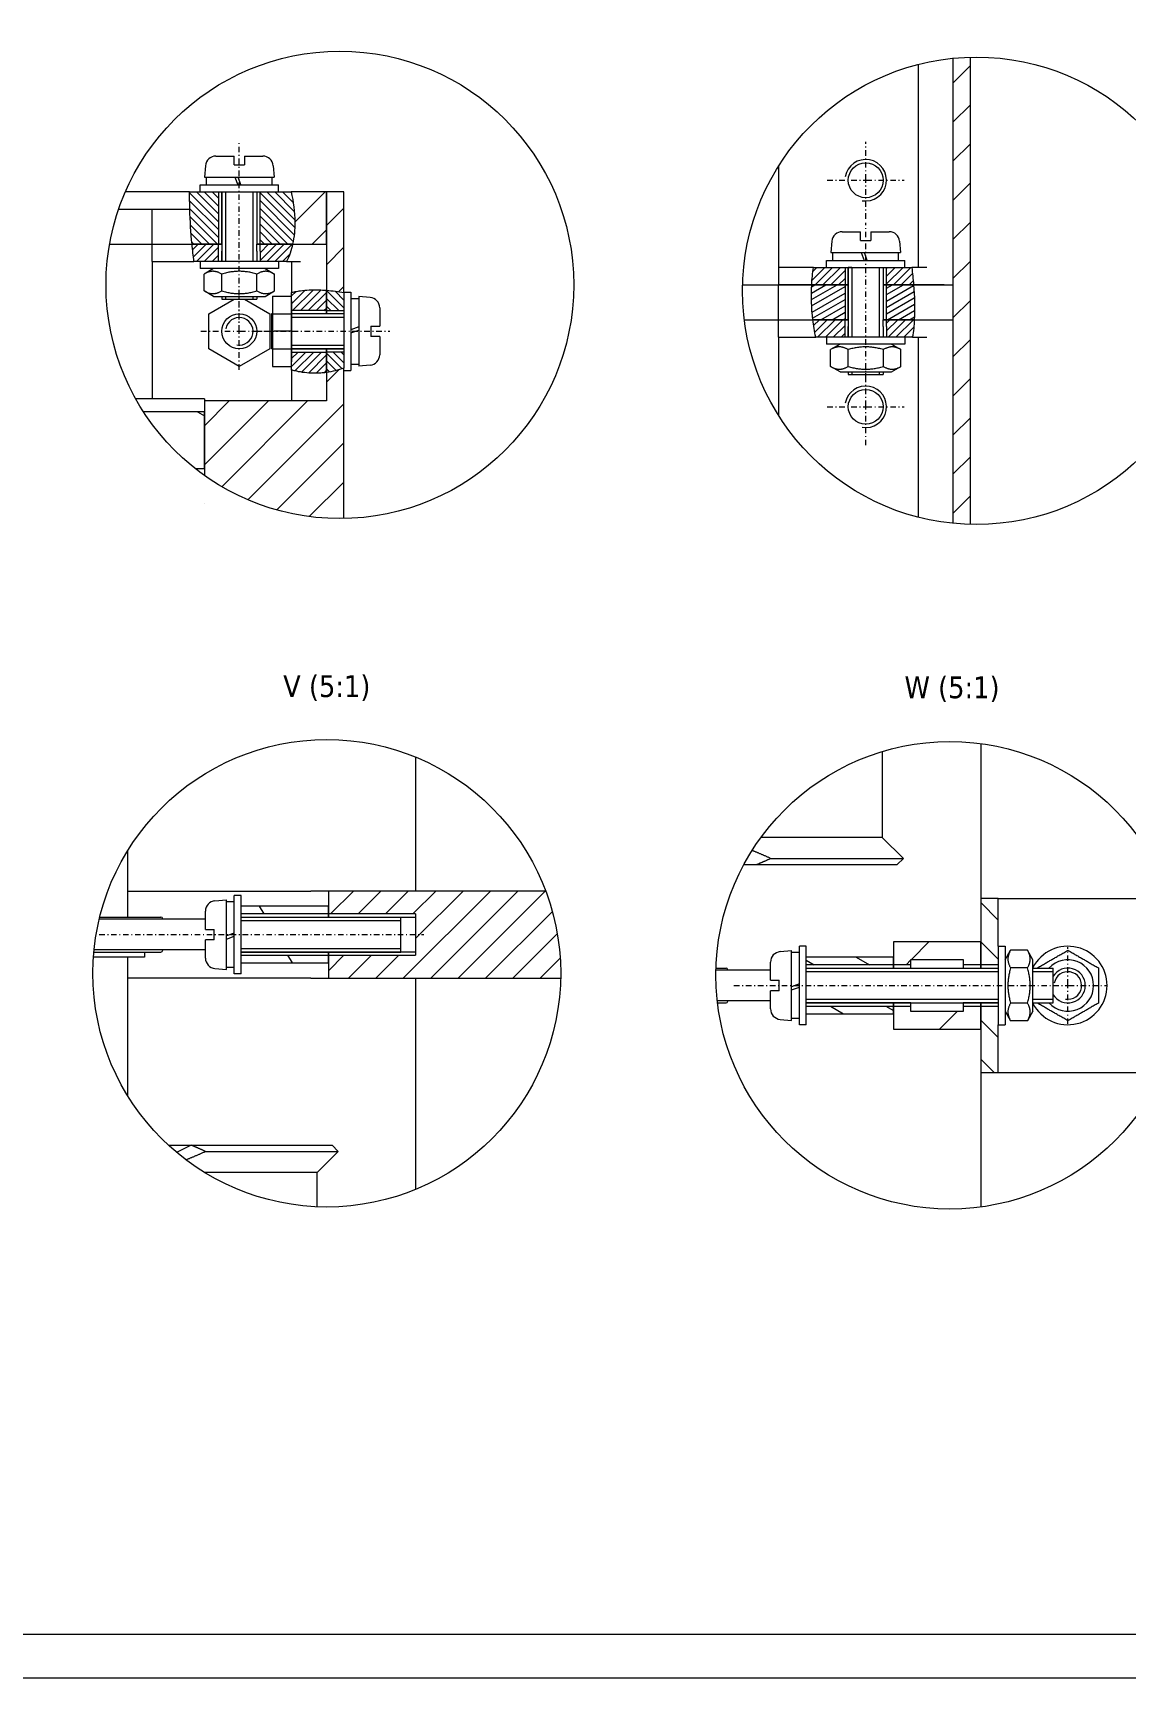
# Model space of a CAD drawing. Header units: millimetres. Extents: x 651 to 8859, y -354 to 894.
# Drawn here: x 2010.9 to 2136.3, y -340.3 to -151.5 of the extents above; entities that cross this region are included whole.
import ezdxf

# ---------------------------------------------------------------- set-up
doc = ezdxf.new("R2010")
doc.units = ezdxf.units.MM
doc.linetypes.add('DASHDOT2', pattern=[12.7, 6.35, -3.175, 0, -3.175])
for name, color, linetype, lineweight in [('cienka', 7, 'Continuous', 9), ('Kreskowanie (ISO)', 7, 'Continuous', 9), ('Linia przerwania (ISO)', 7, 'Continuous', 9), ('Widoczne (ISO)', 7, 'Continuous', 18), ('Widoczne wąskie (ISO)', 7, 'Continuous', 9)]:
    doc.layers.add(name, color=color, linetype=linetype, lineweight=lineweight)
doc.styles.get("Standard").update_dxf_attribs({"font": 'tahoma.ttf'})
pattern_1 = [(120.00018, (-2703.689, -3312.044), (-13.74813, -7.93754), [])]
pattern_2 = [(135.00021, (-11446.9457, -649.0903), (-2.2450558, -2.2450723), [])]

# ---------------------------------------------------------------- blocks, each defined once
blk = doc.blocks.new('*U358')
at = {"layer": 'Widoczne wąskie (ISO)', "color": 0, "linetype": 'DASHDOT2', "ltscale": 0.1, "transparency": 16777216}
blk.add_line((0, -15.34), (0, 6.39), dxfattribs=at)
blk = doc.blocks.new('*U359')
at = {"layer": 'Widoczne wąskie (ISO)', "color": 0, "linetype": 'DASHDOT2', "ltscale": 0.1, "transparency": 16777216}
blk.add_line((-9.34, 0), (5.93, 0), dxfattribs=at)
blk = doc.blocks.new('*U363')
at = {"layer": 'Widoczne wąskie (ISO)', "color": 0, "linetype": 'DASHDOT2', "ltscale": 0.1, "transparency": 16777216}
blk.add_line((0, -12.32), (0, 5.76), dxfattribs=at)
blk = doc.blocks.new('*U371')
at = {"layer": 'Widoczne wąskie (ISO)', "color": 0, "linetype": 'DASHDOT2', "ltscale": 0.1, "transparency": 16777216}
blk.add_line((-29.24, 0), (7.98, 0), dxfattribs=at)
blk = doc.blocks.new('*U377')
at = {"layer": 'Widoczne wąskie (ISO)', "color": 0, "linetype": 'DASHDOT2', "ltscale": 0.1, "transparency": 16777216}
blk.add_line((-21.25, 0), (12.64, 0), dxfattribs=at)
blk = doc.blocks.new('*U792')
at = {"layer": 'Widoczne wąskie (ISO)', "color": 0, "linetype": 'DASHDOT2', "ltscale": 0.1, "transparency": 16777216}
for p, q in [((0, 0.08164), (0, 4.4082)), ((-4.4082, 0), (-0.08164, 0)), ((0.08164, 0), (4.4082, 0)), ((0, -4.4082), (0, -0.08164))]:
    blk.add_line(p, q, dxfattribs=at)
at = {"layer": 'Widoczne wąskie (ISO)', "color": 0, "linetype": 'Continuous', "ltscale": 0.1, "transparency": 16777216}
for p, q in [((-0.04082, 0), (0.04082, 0)), ((0, -0.04082), (0, 0.04082))]:
    blk.add_line(p, q, dxfattribs=at)
blk = doc.blocks.new('*U794')
at = {"layer": 'Widoczne wąskie (ISO)', "color": 0, "linetype": 'DASHDOT2', "ltscale": 0.1, "transparency": 16777216}
for p, q in [((0, 0.08164), (0, 4.4082)), ((-4.4082, 0), (-0.08164, 0)), ((0.08164, 0), (4.4082, 0)), ((0, -4.4082), (0, -0.08164))]:
    blk.add_line(p, q, dxfattribs=at)
at = {"layer": 'Widoczne wąskie (ISO)', "color": 0, "linetype": 'Continuous', "ltscale": 0.1, "transparency": 16777216}
for p, q in [((-0.04082, 0), (0.04082, 0)), ((0, -0.04082), (0, 0.04082))]:
    blk.add_line(p, q, dxfattribs=at)
blk = doc.blocks.new('*U796')
at = {"layer": 'Widoczne wąskie (ISO)', "color": 0, "linetype": 'DASHDOT2', "ltscale": 0.1, "transparency": 16777216}
for p, q in [((0, 0.08164), (0, 4.4082)), ((-4.4082, 0), (-0.08164, 0)), ((0.08164, 0), (4.4082, 0)), ((0, -4.4082), (0, -0.08164))]:
    blk.add_line(p, q, dxfattribs=at)
at = {"layer": 'Widoczne wąskie (ISO)', "color": 0, "linetype": 'Continuous', "ltscale": 0.1, "transparency": 16777216}
for p, q in [((-0.04082, 0), (0.04082, 0)), ((0, -0.04082), (0, 0.04082))]:
    blk.add_line(p, q, dxfattribs=at)
blk = doc.blocks.new('*U800')
at = {"layer": 'Widoczne wąskie (ISO)', "color": 0, "linetype": 'DASHDOT2', "ltscale": 0.1, "transparency": 16777216}
for p, q in [((0, 0.08164), (0, 4.4082)), ((-4.4082, 0), (-0.08164, 0)), ((0.08164, 0), (4.4082, 0)), ((0, -4.4082), (0, -0.08164))]:
    blk.add_line(p, q, dxfattribs=at)
at = {"layer": 'Widoczne wąskie (ISO)', "color": 0, "linetype": 'Continuous', "ltscale": 0.1, "transparency": 16777216}
for p, q in [((-0.04082, 0), (0.04082, 0)), ((0, -0.04082), (0, 0.04082))]:
    blk.add_line(p, q, dxfattribs=at)

msp = doc.modelspace()

# ---------------------------------------------------------------- hatches: boundary and pattern name
at = {"layer": 'cienka'}
h = msp.add_hatch(dxfattribs=at)
h.set_pattern_fill('ANSI31', color=256)
h.set_pattern_definition([(45, (-7335.141, -1975.548), (-2.245064, 2.245064), [])])
h.paths.add_polyline_path([(2118.411, -154.244, 0.0186836), (2116.411, -154.37), (2116.411, -207.748, 0.0186836), (2118.411, -207.874)])
h = msp.add_hatch(dxfattribs=at)
h.set_pattern_fill('ANSI31', color=256, scale=0.7)
h.paths.add_polyline_path([(2069.705, -249.943), (2044.773, -249.943), (2044.773, -252.564), (2054.773, -252.564), (2054.773, -257.322), (2044.773, -257.322), (2044.773, -258.193), (2044.773, -259.943), (2071.416, -259.943, 0.0051949), (2071.422, -259.386, 0.0901755)])
h = msp.add_hatch(dxfattribs=at)
h.set_pattern_fill('ANSI31', color=256, angle=90.00021)
h.set_pattern_definition(pattern_2)
h.paths.add_polyline_path([(2119.594, -258.408), (2121.594, -258.408), (2121.594, -256.287), (2121.594, -250.787), (2119.594, -250.787)])
at = {"layer": 'Kreskowanie (ISO)'}
h = msp.add_hatch(dxfattribs=at)
h.set_pattern_fill('ANSI31', color=256, scale=0.2, angle=90.00021)
h.set_pattern_definition([(135.0002105, (-9980.8163, -1203.1092), (-0.449011157, -0.449014455), [])])
edge = h.paths.add_edge_path()
edge.add_spline(control_points=[(2044.561, -190.431), (2045.24, -190.337), (2045.907, -190.173), (2046.561, -189.949)], knot_values=[0, 0, 0, 0, 0.2074158, 0.2074158, 0.2074158, 0.2074158], degree=3, periodic=0)
edge.add_line((2046.561, -189.949), (2046.561, -188.085))
edge.add_line((2046.561, -188.085), (2044.561, -188.085))
edge.add_line((2044.561, -188.085), (2044.561, -190.431))
h.paths.add_polyline_path([(2046.561, -188.085), (2044.561, -188.085)])
edge = h.paths.add_edge_path()
edge.add_spline(control_points=[(2046.561, -181.271), (2045.904, -181.151), (2045.233, -181.057), (2044.561, -181.002)], knot_values=[0.4012756, 0.4012756, 0.4012756, 0.4012756, 0.6018711, 0.6018711, 0.6018711, 0.6018711], degree=3, periodic=0)
edge.add_line((2044.561, -181.002), (2044.561, -183.327))
edge.add_line((2044.561, -183.327), (2046.561, -183.327))
edge.add_line((2046.561, -183.327), (2046.561, -181.271))
h.paths.add_polyline_path([(2046.561, -183.327), (2044.561, -183.327)])
edge = h.paths.add_edge_path()
edge.add_spline(control_points=[(2028.855, -169.706), (2028.855, -170.373), (2028.865, -171.04), (2028.885, -171.706)], knot_values=[0.4510811, 0.4510811, 0.4510811, 0.4510811, 0.6510984, 0.6510984, 0.6510984, 0.6510984], degree=3, periodic=0)
edge.add_spline(control_points=[(2028.885, -171.706), (2028.926, -173.042), (2029.007, -174.376), (2029.135, -175.706)], knot_values=[0.0502516, 0.0502516, 0.0502516, 0.0502516, 0.4511021, 0.4511021, 0.4511021, 0.4511021], degree=3, periodic=0)
edge.add_line((2029.135, -175.706), (2032.182, -175.706))
edge.add_line((2032.182, -175.706), (2032.182, -169.706))
edge.add_line((2032.182, -169.706), (2030.061, -169.706))
edge.add_line((2030.061, -169.706), (2028.855, -169.706))
h.paths.add_polyline_path([(2032.182, -169.706), (2032.182, -175.706)])
edge = h.paths.add_edge_path()
edge.add_spline(control_points=[(2040.511, -169.706), (2040.762, -170.845), (2040.923, -172.022), (2040.935, -174.036), (2040.859, -174.881), (2040.676, -175.706)], knot_values=[0, 0, 0, 0, 0.3499036, 0.3499036, 0.6039651, 0.6039651, 0.6039651, 0.6039651], degree=3, periodic=0)
edge.add_line((2040.676, -175.706), (2036.94, -175.706))
edge.add_line((2036.94, -175.706), (2036.94, -169.706))
edge.add_line((2036.94, -169.706), (2039.061, -169.706))
edge.add_line((2039.061, -169.706), (2040.511, -169.706))
h = msp.add_hatch(dxfattribs=at)
h.set_pattern_fill('ANSI31', color=256)
h.set_pattern_definition([(45, (-6993.9214, -1309.4305), (-2.245064, 2.245064), [])])
edge = h.paths.add_edge_path()
edge.add_spline(control_points=[(2046.561, -189.949), (2045.907, -190.173), (2045.24, -190.337), (2044.561, -190.431)], knot_values=[0, 0, 0, 0, 0.2074158, 0.2074158, 0.2074158, 0.2074158], degree=3, periodic=0)
edge.add_line((2044.561, -190.431), (2044.561, -193.706))
edge.add_line((2044.561, -193.706), (2030.561, -193.706))
edge.add_line((2030.561, -193.706), (2030.561, -194.956))
edge.add_line((2030.561, -194.956), (2030.564, -194.956))
edge.add_line((2030.564, -194.956), (2030.564, -201.456))
edge.add_line((2030.564, -201.456), (2030.561, -202.251))
edge.add_arc((2046.094, -180.382), 26.824, 234.61606, 270.99845)
edge.add_line((2046.561, -207.202), (2046.561, -189.949))
edge = h.paths.add_edge_path()
edge.add_spline(control_points=[(2044.561, -181.002), (2045.233, -181.057), (2045.904, -181.151), (2046.561, -181.271)], knot_values=[0.4012756, 0.4012756, 0.4012756, 0.4012756, 0.6018711, 0.6018711, 0.6018711, 0.6018711], degree=3, periodic=0)
edge.add_line((2046.561, -181.271), (2046.561, -169.706))
edge.add_line((2046.561, -169.706), (2044.561, -169.706))
edge.add_line((2044.561, -169.706), (2044.561, -175.706))
edge.add_line((2044.561, -175.706), (2044.561, -181.002))
h = msp.add_hatch(dxfattribs=at)
h.set_pattern_fill('ANSI31', color=256, style=0)
h.set_pattern_definition([(45, (-9980.8163, -1203.1092), (-2.245064, 2.245064), [])])
edge = h.paths.add_edge_path()
edge.add_spline(control_points=[(2040.511, -169.706), (2040.762, -170.845), (2040.923, -172.022), (2040.935, -174.036), (2040.859, -174.881), (2040.676, -175.706)], knot_values=[0, 0, 0, 0, 0.3499036, 0.3499036, 0.6039651, 0.6039651, 0.6039651, 0.6039651], degree=3, periodic=0)
edge.add_line((2040.676, -175.706), (2044.561, -175.706))
edge.add_line((2044.561, -175.706), (2044.561, -169.706))
edge.add_line((2044.561, -169.706), (2040.511, -169.706))
h = msp.add_hatch(dxfattribs=at)
h.set_pattern_fill('ANSI31', color=256, scale=0.2)
edge = h.paths.add_edge_path()
edge.add_line((2032.182, -176.506), (2032.182, -175.706))
edge.add_line((2032.182, -175.706), (2029.135, -175.706))
edge.add_spline(control_points=[(2029.135, -175.706), (2029.199, -176.374), (2029.275, -177.041), (2029.362, -177.706)], knot_values=[0, 0, 0, 0, 0.201307, 0.201307, 0.201307, 0.201307], degree=3, periodic=0)
edge.add_line((2029.362, -177.706), (2030.061, -177.706))
edge.add_line((2030.061, -177.706), (2032.182, -177.706))
edge.add_line((2032.182, -177.706), (2032.182, -176.506))
edge = h.paths.add_edge_path()
edge.add_spline(control_points=[(2039.982, -177.706), (2040.294, -177.067), (2040.522, -176.398), (2040.676, -175.706)], knot_values=[0.0510856, 0.0510856, 0.0510856, 0.0510856, 0.2645959, 0.2645959, 0.2645959, 0.2645959], degree=3, periodic=0)
edge.add_line((2040.676, -175.706), (2036.94, -175.706))
edge.add_line((2036.94, -175.706), (2036.94, -176.506))
edge.add_line((2036.94, -176.506), (2036.94, -177.706))
edge.add_line((2036.94, -177.706), (2039.061, -177.706))
edge.add_line((2039.061, -177.706), (2039.982, -177.706))
h = msp.add_hatch(dxfattribs=at)
h.set_pattern_fill('ANSI31', color=256, scale=0.2)
edge = h.paths.add_edge_path()
edge.add_spline(control_points=[(2111.896, -180.375), (2111.843, -179.708), (2111.775, -179.038), (2111.696, -178.375)], knot_values=[0, 0, 0, 0, 0.2003304, 0.2003304, 0.2003304, 0.2003304], degree=3, periodic=0)
edge.add_line((2111.696, -178.375), (2110.911, -178.375))
edge.add_line((2110.911, -178.375), (2108.79, -178.375))
edge.add_line((2108.79, -178.375), (2108.79, -180.375))
edge.add_line((2108.79, -180.375), (2111.896, -180.375))
edge = h.paths.add_edge_path()
edge.add_spline(control_points=[(2100.42, -178.375), (2100.318, -179.039), (2100.248, -179.706), (2100.209, -180.375)], knot_values=[0.0500839, 0.0500839, 0.0500839, 0.0500839, 0.2515224, 0.2515224, 0.2515224, 0.2515224], degree=3, periodic=0)
edge.add_line((2100.209, -180.375), (2104.032, -180.375))
edge.add_line((2104.032, -180.375), (2104.032, -178.375))
edge.add_line((2104.032, -178.375), (2101.911, -178.375))
edge.add_line((2101.911, -178.375), (2100.42, -178.375))
h.paths.add_polyline_path([(2104.032, -177.375), (2104.032, -178.375), (2104.032, -180.375), (2104.032, -179.375)])
edge = h.paths.add_edge_path()
edge.add_spline(control_points=[(2100.344, -184.375), (2100.427, -185.046), (2100.538, -185.713), (2100.676, -186.375)], knot_values=[0, 0, 0, 0, 0.2029414, 0.2029414, 0.2029414, 0.2029414], degree=3, periodic=0)
edge.add_line((2100.676, -186.375), (2101.911, -186.375))
edge.add_line((2101.911, -186.375), (2104.032, -186.375))
edge.add_line((2104.032, -186.375), (2104.032, -185.175))
edge.add_line((2104.032, -185.175), (2104.032, -184.375))
edge.add_line((2104.032, -184.375), (2100.344, -184.375))
edge = h.paths.add_edge_path()
edge.add_line((2111.98, -184.375), (2108.79, -184.375))
edge.add_line((2108.79, -184.375), (2108.79, -185.175))
edge.add_line((2108.79, -185.175), (2108.79, -186.375))
edge.add_line((2108.79, -186.375), (2110.911, -186.375))
edge.add_line((2110.911, -186.375), (2111.786, -186.375))
edge.add_spline(control_points=[(2111.786, -186.375), (2111.887, -185.718), (2111.948, -185.044), (2111.98, -184.375)], knot_values=[0.0498605, 0.0498605, 0.0498605, 0.0498605, 0.2493991, 0.2493991, 0.2493991, 0.2493991], degree=3, periodic=0)
h = msp.add_hatch(dxfattribs=at)
h.set_pattern_fill('ANSI31', color=256, scale=0.2)
h.set_pattern_definition([(45, (-9980.8163, -1203.1092), (-0.449012806, 0.449012806), [])])
edge = h.paths.add_edge_path()
edge.add_spline(control_points=[(2044.561, -181.002), (2044.561, -181.002), (2044.561, -181.002), (2044.561, -181.002), (2044.56, -181.002), (2044.558, -181.002), (2044.556, -181.002), (2044.537, -181), (2044.501, -180.997), (2044.396, -180.989), (2044.329, -180.984), (2044.156, -180.973), (2044.046, -180.967), (2043.809, -180.956), (2043.686, -180.952), (2043.561, -180.949)], knot_values=[0.2786472, 0.2786472, 0.2786472, 0.2786472, 0.2806119, 0.2806119, 0.2843751, 0.2843751, 0.2917566, 0.2917566, 0.327068, 0.327068, 0.3599134, 0.3599134, 0.3988604, 0.3988604, 0.4362376, 0.4362376, 0.4362376, 0.4362376], degree=3, periodic=0)
edge.add_spline(control_points=[(2043.561, -180.949), (2042.894, -180.935), (2042.222, -180.965), (2041.561, -181.055)], knot_values=[0.1015615, 0.1015615, 0.1015615, 0.1015615, 0.3009217, 0.3009217, 0.3009217, 0.3009217], degree=3, periodic=0)
edge.add_spline(control_points=[(2041.561, -181.055), (2041.473, -181.067), (2041.384, -181.08), (2041.183, -181.113), (2041.073, -181.133), (2040.888, -181.169), (2040.811, -181.185), (2040.693, -181.211), (2040.65, -181.221), (2040.597, -181.233), (2040.582, -181.237), (2040.568, -181.24), (2040.565, -181.241), (2040.562, -181.242), (2040.562, -181.242), (2040.561, -181.242), (2040.561, -181.242), (2040.561, -181.242)], knot_values=[0.632957, 0.632957, 0.632957, 0.632957, 0.6598565, 0.6598565, 0.6963896, 0.6963896, 0.7293024, 0.7293024, 0.7575318, 0.7575318, 0.7767316, 0.7767316, 0.7856096, 0.7856096, 0.7891308, 0.7891308, 0.7915853, 0.7915853, 0.7915853, 0.7915853], degree=3, periodic=0)
edge.add_line((2040.561, -181.242), (2040.561, -182.206))
edge.add_line((2040.561, -182.206), (2040.561, -183.327))
edge.add_line((2040.561, -183.327), (2044.561, -183.327))
edge.add_line((2044.561, -183.327), (2044.561, -181.002))
h.paths.add_polyline_path([(2044.561, -183.327), (2040.561, -183.327)])
edge = h.paths.add_edge_path()
edge.add_spline(control_points=[(2040.561, -190.15), (2040.561, -190.15), (2040.561, -190.15), (2040.562, -190.151), (2040.562, -190.151), (2040.564, -190.151), (2040.566, -190.152), (2040.583, -190.157), (2040.618, -190.166), (2040.717, -190.193), (2040.777, -190.209), (2040.939, -190.25), (2041.049, -190.276), (2041.293, -190.328), (2041.426, -190.355), (2041.561, -190.378)], knot_values=[0.475446, 0.475446, 0.475446, 0.475446, 0.4778188, 0.4778188, 0.4815562, 0.4815562, 0.4878603, 0.4878603, 0.5230439, 0.5230439, 0.5536766, 0.5536766, 0.5936812, 0.5936812, 0.6347801, 0.6347801, 0.6347801, 0.6347801], degree=3, periodic=0)
edge.add_spline(control_points=[(2041.561, -190.378), (2042.221, -190.494), (2042.888, -190.541), (2043.561, -190.518)], knot_values=[0.0503079, 0.0503079, 0.0503079, 0.0503079, 0.2539871, 0.2539871, 0.2539871, 0.2539871], degree=3, periodic=0)
edge.add_spline(control_points=[(2043.561, -190.518), (2043.679, -190.513), (2043.795, -190.507), (2044.015, -190.492), (2044.116, -190.483), (2044.285, -190.465), (2044.355, -190.457), (2044.458, -190.445), (2044.495, -190.44), (2044.539, -190.434), (2044.551, -190.432), (2044.558, -190.431), (2044.56, -190.431), (2044.561, -190.431), (2044.561, -190.431), (2044.561, -190.431), (2044.561, -190.431), (2044.561, -190.431)], knot_values=[0.1940382, 0.1940382, 0.1940382, 0.1940382, 0.2293608, 0.2293608, 0.2642888, 0.2642888, 0.2960208, 0.2960208, 0.3231785, 0.3231785, 0.3422543, 0.3422543, 0.3475601, 0.3475601, 0.3507419, 0.3507419, 0.3517062, 0.3517062, 0.3517062, 0.3517062], degree=3, periodic=0)
edge.add_line((2044.561, -190.431), (2044.561, -188.085))
edge.add_line((2044.561, -188.085), (2040.561, -188.085))
edge.add_line((2040.561, -188.085), (2040.561, -189.206))
edge.add_line((2040.561, -189.206), (2040.561, -190.15))
h = msp.add_hatch(dxfattribs=at)
h.set_pattern_fill('ANSI31', color=256, scale=0.2, angle=-14.99998)
edge = h.paths.add_edge_path()
edge.add_line((2104.032, -180.375), (2100.209, -180.375))
edge.add_spline(control_points=[(2100.209, -180.375), (2100.132, -181.712), (2100.18, -183.046), (2100.344, -184.375)], knot_values=[0.0504979, 0.0504979, 0.0504979, 0.0504979, 0.4530641, 0.4530641, 0.4530641, 0.4530641], degree=3, periodic=0)
edge.add_line((2100.344, -184.375), (2104.032, -184.375))
edge.add_line((2104.032, -184.375), (2104.032, -180.375))
edge = h.paths.add_edge_path()
edge.add_spline(control_points=[(2111.98, -184.375), (2112.044, -183.057), (2111.998, -181.691), (2111.896, -180.375)], knot_values=[0.0499089, 0.0499089, 0.0499089, 0.0499089, 0.4416644, 0.4416644, 0.4416644, 0.4416644], degree=3, periodic=0)
edge.add_line((2111.896, -180.375), (2108.79, -180.375))
edge.add_line((2108.79, -180.375), (2108.79, -184.375))
edge.add_line((2108.79, -184.375), (2111.98, -184.375))
h = msp.add_hatch(dxfattribs=at)
h.set_pattern_fill('ANSI31', color=256, scale=127, angle=105.00025, style=0)
h.set_pattern_definition([(150.00025, (-1172.74, -3808.607), (-7.93744, -13.748187), [])])
h.paths.add_polyline_path([(2030.564, -201.456), (2030.564, -200.956), (2030.564, -196.206), (2030.564, -195.456), (2030.564, -194.956), (2030.561, -194.956), (2013.064, -194.956), (2013.064, -195.006), (2013.064, -196.636), (2013.064, -201.456), (2030.561, -201.456)])
h = msp.add_hatch(dxfattribs=at)
h.set_pattern_fill('ANSI31', color=256, scale=127, angle=75.00018, style=0)
h.set_pattern_definition(pattern_1)
h.paths.add_polyline_path([(2044.773, -252.564), (2044.773, -251.693), (2034.773, -251.693), (2034.773, -252.564)])
h = msp.add_hatch(dxfattribs=at)
h.set_pattern_fill('ANSI31', color=256, scale=2.5)
h.set_pattern_definition([(45, (-11446.946, -649.09), (-5.61266, 5.61266), [])])
h.paths.add_polyline_path([(2119.594, -263.166), (2117.594, -263.166), (2117.594, -263.787), (2111.594, -263.787), (2111.594, -263.166), (2109.594, -263.166), (2109.594, -265.787), (2119.594, -265.787)])
h.paths.add_polyline_path([(2111.594, -262.787), (2109.594, -262.787), (2109.594, -263.166), (2111.594, -263.166)])
h.paths.add_polyline_path([(2119.594, -263.166), (2117.594, -263.166)], flags=17)
h.paths.add_polyline_path([(2111.594, -257.787), (2117.594, -257.787), (2117.594, -258.787), (2119.594, -258.787), (2119.594, -255.787), (2109.594, -255.787), (2109.594, -257.537), (2109.594, -258.408), (2111.594, -258.408)])
h = msp.add_hatch(dxfattribs=at)
h.set_pattern_fill('ANSI31', color=256, scale=127, angle=75.00018, style=0)
h.set_pattern_definition(pattern_1)
h.paths.add_polyline_path([(2044.773, -258.193), (2044.773, -257.322), (2034.773, -257.322), (2034.773, -258.193)])
h = msp.add_hatch(dxfattribs=at)
h.set_pattern_fill('ANSI31', color=256, angle=105.00025)
h.set_pattern_definition([(150.000246, (-11446.9457, -649.0903), (-1.5874882, -2.74963746), [])])
h.paths.add_polyline_path([(2109.594, -263.166), (2099.594, -263.166), (2099.594, -264.037), (2109.594, -264.037)])
h.paths.add_polyline_path([(2109.594, -263.166), (2099.594, -263.166)], flags=17)
h.paths.add_polyline_path([(2109.594, -258.408), (2109.594, -257.537), (2099.594, -257.537), (2099.594, -258.408)])
h = msp.add_hatch(dxfattribs=at)
h.set_pattern_fill('ANSI31', color=256, angle=90.00021)
h.set_pattern_definition(pattern_2)
h.paths.add_polyline_path([(2121.594, -258.408), (2119.594, -258.408), (2119.594, -258.787), (2121.594, -258.787)])
h.paths.add_polyline_path([(2121.594, -262.787), (2121.594, -265.287), (2121.594, -270.787), (2119.594, -270.787), (2119.594, -265.787), (2119.594, -262.787)])

# ---------------------------------------------------------------- linework, layer by layer
at = {"layer": 'cienka'}
msp.add_line((2029.053, -279.122), (2027.373, -279.949), dxfattribs=at)
msp.add_circle((2044.597, -259.386), 26.824, dxfattribs=at)
at = {"layer": 'Linia przerwania (ISO)'}
for points in [[(2028.885, -171.706), (2028.865, -171.04), (2028.855, -170.373), (2028.855, -169.706)], [(2029.135, -175.706), (2029.007, -174.376), (2028.926, -173.042), (2028.885, -171.706)], [(2029.362, -177.706), (2029.275, -177.041), (2029.199, -176.374), (2029.135, -175.706)], [(2040.676, -175.706), (2040.522, -176.398), (2040.294, -177.067), (2039.982, -177.706)], [(2100.209, -180.375), (2100.248, -179.706), (2100.318, -179.039), (2100.42, -178.375)], [(2111.696, -178.375), (2111.775, -179.038), (2111.843, -179.708), (2111.896, -180.375)], [(2041.561, -181.055), (2042.222, -180.965), (2042.894, -180.935), (2043.561, -180.949)], [(2044.561, -181.002), (2045.233, -181.057), (2045.904, -181.151), (2046.561, -181.271)], [(2100.344, -184.375), (2100.18, -183.046), (2100.132, -181.712), (2100.209, -180.375)], [(2111.896, -180.375), (2111.998, -181.691), (2112.044, -183.057), (2111.98, -184.375)], [(2100.676, -186.375), (2100.538, -185.713), (2100.427, -185.046), (2100.344, -184.375)], [(2111.98, -184.375), (2111.948, -185.044), (2111.887, -185.718), (2111.786, -186.375)], [(2043.561, -190.518), (2042.888, -190.541), (2042.221, -190.494), (2041.561, -190.378)], [(2046.561, -189.949), (2045.907, -190.173), (2045.24, -190.337), (2044.561, -190.431)]]:
    msp.add_open_spline(points, degree=3, dxfattribs=at)
for points, knots in [([(2040.511, -169.706), (2040.762, -170.845), (2040.923, -172.022), (2040.935, -174.036), (2040.859, -174.881), (2040.676, -175.706)], [0, 0, 0, 0, 0.3499036, 0.3499036, 0.60396511, 0.60396511, 0.60396511, 0.60396511]), ([(2040.561, -181.242), (2040.561, -181.242), (2040.561, -181.242), (2040.562, -181.242), (2040.562, -181.242), (2040.565, -181.241), (2040.568, -181.24), (2040.582, -181.237), (2040.597, -181.233), (2040.65, -181.221), (2040.693, -181.211), (2040.811, -181.185), (2040.888, -181.169), (2041.073, -181.133), (2041.183, -181.113), (2041.384, -181.08), (2041.473, -181.067), (2041.561, -181.055)], [0.63295482, 0.63295482, 0.63295482, 0.63295482, 0.63541153, 0.63541153, 0.63893269, 0.63893269, 0.64781068, 0.64781068, 0.6670105, 0.6670105, 0.69523989, 0.69523989, 0.72815272, 0.72815272, 0.76468576, 0.76468576, 0.79158527, 0.79158527, 0.79158527, 0.79158527]), ([(2043.561, -180.949), (2043.686, -180.952), (2043.809, -180.956), (2044.046, -180.967), (2044.156, -180.973), (2044.329, -180.984), (2044.396, -180.989), (2044.501, -180.997), (2044.537, -181), (2044.556, -181.002), (2044.558, -181.002), (2044.56, -181.002), (2044.561, -181.002), (2044.561, -181.002), (2044.561, -181.002), (2044.561, -181.002)], [0.27864717, 0.27864717, 0.27864717, 0.27864717, 0.31602436, 0.31602436, 0.35497135, 0.35497135, 0.38781681, 0.38781681, 0.42312815, 0.42312815, 0.43050967, 0.43050967, 0.43427288, 0.43427288, 0.43624023, 0.43624023, 0.43624023, 0.43624023]), ([(2041.561, -190.378), (2041.426, -190.355), (2041.293, -190.328), (2041.049, -190.276), (2040.939, -190.25), (2040.777, -190.209), (2040.717, -190.193), (2040.618, -190.166), (2040.583, -190.157), (2040.566, -190.152), (2040.564, -190.151), (2040.562, -190.151), (2040.562, -190.151), (2040.561, -190.15), (2040.561, -190.15), (2040.561, -190.15)], [0.47544597, 0.47544597, 0.47544597, 0.47544597, 0.51654491, 0.51654491, 0.55654951, 0.55654951, 0.5871822, 0.5871822, 0.62236575, 0.62236575, 0.62866988, 0.62866988, 0.63240729, 0.63240729, 0.63478012, 0.63478012, 0.63478012, 0.63478012]), ([(2044.561, -190.431), (2044.561, -190.431), (2044.561, -190.431), (2044.561, -190.431), (2044.561, -190.431), (2044.56, -190.431), (2044.558, -190.431), (2044.551, -190.432), (2044.539, -190.434), (2044.495, -190.44), (2044.458, -190.445), (2044.355, -190.457), (2044.285, -190.465), (2044.116, -190.483), (2044.015, -190.492), (2043.795, -190.507), (2043.679, -190.513), (2043.561, -190.518)], [0.1940382, 0.1940382, 0.1940382, 0.1940382, 0.19500246, 0.19500246, 0.19818432, 0.19818432, 0.20349013, 0.20349013, 0.22256589, 0.22256589, 0.2497236, 0.2497236, 0.28145559, 0.28145559, 0.31638359, 0.31638359, 0.3517062, 0.3517062, 0.3517062, 0.3517062])]:
    msp.add_open_spline(points, degree=3, knots=knots, dxfattribs=at)
at = {"layer": 'Widoczne (ISO)'}
for p, q in [((2116.411, -154.37), (2116.411, -207.748)), ((2118.411, -207.874), (2118.411, -154.244)), ((2112.411, -155.083), (2112.411, -178.375)), ((2031.871, -165.606), (2033.961, -165.606)), ((2033.961, -166.606), (2033.961, -165.606)), ((2035.161, -165.606), (2035.161, -166.606)), ((2035.161, -165.606), (2037.252, -165.606)), ((2030.675, -166.702), (2030.561, -168.006)), ((2030.561, -168.006), (2038.561, -168.006)), ((2030.786, -168.906), (2030.786, -168.006)), ((2033.961, -166.606), (2035.161, -166.606)), ((2034.054, -168.006), (2034.381, -168.906)), ((2034.741, -168.906), (2034.414, -168.006)), ((2038.336, -168.906), (2038.336, -168.006)), ((2038.447, -166.702), (2038.561, -168.006)), ((2096.411, -166.751), (2096.411, -178.375)), ((2028.855, -169.706), (2021.486, -169.706)), ((2028.855, -169.706), (2030.061, -169.706)), ((2030.061, -168.906), (2039.061, -168.906)), ((2030.061, -169.706), (2030.061, -168.906)), ((2030.061, -169.706), (2032.561, -169.706)), ((2030.061, -169.706), (2032.561, -169.706)), ((2030.786, -168.906), (2038.336, -168.906)), ((2032.561, -169.706), (2036.561, -169.706)), ((2032.561, -175.706), (2032.561, -169.706)), ((2032.561, -169.706), (2039.061, -169.706)), ((2032.561, -169.706), (2032.561, -175.706)), ((2036.561, -169.706), (2039.061, -169.706)), ((2036.561, -169.706), (2036.561, -175.706)), ((2036.561, -169.706), (2036.561, -175.706)), ((2039.061, -169.706), (2039.061, -168.906)), ((2039.061, -169.706), (2040.511, -169.706)), ((2044.561, -169.706), (2040.511, -169.706)), ((2044.561, -175.706), (2044.561, -169.706)), ((2044.561, -169.706), (2044.561, -181.002)), ((2046.561, -169.706), (2044.561, -169.706)), ((2046.561, -181.271), (2046.561, -169.706)), ((2020.711, -171.706), (2028.885, -171.706)), ((2024.561, -175.706), (2024.561, -171.706)), ((2102.525, -175.371), (2102.411, -176.675)), ((2103.72, -174.275), (2105.811, -174.275)), ((2105.811, -175.275), (2105.811, -174.275)), ((2105.811, -175.275), (2107.011, -175.275)), ((2107.011, -174.275), (2107.011, -175.275)), ((2107.011, -174.275), (2109.101, -174.275)), ((2110.297, -175.371), (2110.411, -176.675)), ((2019.68, -175.706), (2024.561, -175.706)), ((2024.561, -177.706), (2024.561, -175.706)), ((2024.561, -175.706), (2029.135, -175.706)), ((2029.135, -175.706), (2032.561, -175.706)), ((2032.561, -175.706), (2029.135, -175.706)), ((2032.561, -175.706), (2032.561, -176.506)), ((2032.561, -177.706), (2032.561, -176.506)), ((2032.561, -176.506), (2032.561, -177.706)), ((2036.561, -175.706), (2040.676, -175.706)), ((2040.676, -175.706), (2036.561, -175.706)), ((2036.561, -176.506), (2036.561, -175.706)), ((2036.561, -176.506), (2036.561, -177.706)), ((2036.561, -176.506), (2036.561, -177.706)), ((2040.676, -175.706), (2044.561, -175.706)), ((2102.411, -176.675), (2110.411, -176.675)), ((2102.636, -177.575), (2102.636, -176.675)), ((2105.903, -176.675), (2106.231, -177.575)), ((2106.591, -177.575), (2106.263, -176.675)), ((2110.186, -177.575), (2110.186, -176.675)), ((2024.561, -177.706), (2029.362, -177.706)), ((2024.561, -177.706), (2024.561, -193.456)), ((2030.061, -177.706), (2029.362, -177.706)), ((2039.061, -177.706), (2030.061, -177.706)), ((2039.061, -177.706), (2030.061, -177.706)), ((2030.061, -177.706), (2030.061, -178.506)), ((2039.061, -178.506), (2030.061, -178.506)), ((2031.611, -178.506), (2030.52, -179.136)), ((2030.52, -181.076), (2030.52, -179.136)), ((2032.54, -181.076), (2032.54, -179.136)), ((2036.582, -181.076), (2036.582, -179.136)), ((2037.511, -178.506), (2038.603, -179.136)), ((2038.603, -181.076), (2038.603, -179.136)), ((2039.982, -177.706), (2039.061, -177.706)), ((2039.061, -177.706), (2039.061, -178.506)), ((2039.982, -177.706), (2041.561, -177.706)), ((2040.561, -177.706), (2040.561, -181.242)), ((2096.411, -178.375), (2096.411, -180.375)), ((2100.42, -178.375), (2096.411, -178.375)), ((2100.42, -178.375), (2101.911, -178.375)), ((2101.911, -177.575), (2110.911, -177.575)), ((2101.911, -178.375), (2101.911, -177.575)), ((2101.911, -178.375), (2104.411, -178.375)), ((2101.911, -178.375), (2104.411, -178.375)), ((2102.636, -177.575), (2110.186, -177.575)), ((2104.411, -184.375), (2104.411, -178.375)), ((2104.411, -178.375), (2110.911, -178.375)), ((2104.411, -178.375), (2104.411, -184.375)), ((2104.829, -178.375), (2104.411, -178.375)), ((2104.829, -178.375), (2107.993, -178.375)), ((2107.993, -178.375), (2108.6, -178.375)), ((2108.411, -178.375), (2108.411, -184.375)), ((2108.411, -178.375), (2108.411, -184.375)), ((2108.411, -178.375), (2108.79, -178.375)), ((2108.79, -178.375), (2110.911, -178.375)), ((2110.911, -178.375), (2110.911, -177.575)), ((2110.911, -178.375), (2111.696, -178.375)), ((2113.411, -178.375), (2111.696, -178.375)), ((2031.611, -181.706), (2030.52, -181.076)), ((2037.511, -181.706), (2038.603, -181.076)), ((2040.561, -182.206), (2040.561, -181.242)), ((2044.561, -181.002), (2044.561, -183.706)), ((2044.561, -183.706), (2044.561, -181.002)), ((2046.561, -181.206), (2047.361, -181.206)), ((2047.361, -181.206), (2047.361, -190.206)), ((2092.285, -180.375), (2096.411, -180.375)), ((2096.411, -180.375), (2100.209, -180.375)), ((2096.411, -184.375), (2096.411, -180.375)), ((2100.209, -180.375), (2096.411, -180.375)), ((2100.209, -180.375), (2104.411, -180.375)), ((2104.411, -180.375), (2100.209, -180.375)), ((2108.411, -180.375), (2111.896, -180.375)), ((2111.896, -180.375), (2108.411, -180.375)), ((2111.896, -180.375), (2116.411, -180.375)), ((2115.411, -180.375), (2111.896, -180.375)), ((2031.061, -183.685), (2033.97, -182.006)), ((2031.611, -181.706), (2037.511, -181.706)), ((2032.561, -181.706), (2032.561, -182.006)), ((2032.561, -182.006), (2036.561, -182.006)), ((2035.153, -182.006), (2038.061, -183.685)), ((2036.561, -181.706), (2036.561, -182.006)), ((2038.361, -181.665), (2038.361, -183.685)), ((2038.361, -181.665), (2040.561, -181.665)), ((2040.561, -189.748), (2040.561, -181.665)), ((2040.561, -182.206), (2040.561, -185.706)), ((2046.561, -181.271), (2046.561, -189.949)), ((2047.361, -181.931), (2048.261, -181.931)), ((2047.361, -181.931), (2047.361, -189.481)), ((2048.261, -181.706), (2048.261, -189.706)), ((2049.566, -181.82), (2048.261, -181.706)), ((2050.661, -183.016), (2050.661, -185.106)), ((2031.061, -187.727), (2031.061, -183.685)), ((2038.061, -183.685), (2038.061, -187.727)), ((2038.261, -183.706), (2038.261, -187.706)), ((2038.361, -183.706), (2038.261, -183.706)), ((2038.361, -183.685), (2038.361, -187.727)), ((2038.361, -183.685), (2040.561, -183.685)), ((2046.561, -183.706), (2040.561, -183.706)), ((2044.561, -183.706), (2040.561, -183.706)), ((2046.561, -183.706), (2044.561, -183.706)), ((2092.482, -184.375), (2096.411, -184.375)), ((2096.411, -184.375), (2100.344, -184.375)), ((2096.411, -186.375), (2096.411, -184.375)), ((2096.411, -184.375), (2100.344, -184.375)), ((2100.344, -184.375), (2104.411, -184.375)), ((2104.411, -184.375), (2100.344, -184.375)), ((2104.411, -184.375), (2104.411, -185.175)), ((2108.411, -184.375), (2111.98, -184.375)), ((2111.98, -184.375), (2108.411, -184.375)), ((2108.411, -185.175), (2108.411, -184.375)), ((2111.98, -184.375), (2115.411, -184.375)), ((2111.98, -184.375), (2116.411, -184.375)), ((2040.561, -185.706), (2038.561, -185.706)), ((2040.561, -185.706), (2040.561, -189.206)), ((2048.261, -185.199), (2047.361, -185.526)), ((2047.361, -185.886), (2048.261, -185.559)), ((2049.661, -185.106), (2050.661, -185.106)), ((2049.661, -185.106), (2049.661, -186.306)), ((2050.661, -186.306), (2049.661, -186.306)), ((2050.661, -186.306), (2050.661, -188.397)), ((2096.411, -186.375), (2100.676, -186.375)), ((2096.411, -186.375), (2096.411, -195.367)), ((2101.911, -186.375), (2100.676, -186.375)), ((2110.911, -186.375), (2101.911, -186.375)), ((2110.911, -186.375), (2101.911, -186.375)), ((2101.911, -186.375), (2101.911, -187.175)), ((2104.411, -186.375), (2104.411, -185.175)), ((2104.411, -185.175), (2104.411, -186.375)), ((2108.411, -185.175), (2108.411, -186.375)), ((2108.411, -185.175), (2108.411, -186.375)), ((2111.786, -186.375), (2110.911, -186.375)), ((2110.911, -186.375), (2110.911, -187.175)), ((2111.786, -186.375), (2113.411, -186.375)), ((2112.411, -186.375), (2112.411, -207.036)), ((2034.561, -189.748), (2031.061, -187.727)), ((2038.061, -187.727), (2034.561, -189.748)), ((2038.361, -187.706), (2038.261, -187.706)), ((2038.361, -187.727), (2038.361, -189.748)), ((2038.361, -187.727), (2040.561, -187.727)), ((2046.561, -187.706), (2040.561, -187.706)), ((2040.561, -187.706), (2044.561, -187.706)), ((2044.561, -187.706), (2044.561, -190.431)), ((2044.561, -190.431), (2044.561, -187.706)), ((2044.561, -187.706), (2046.561, -187.706)), ((2110.911, -187.175), (2101.911, -187.175)), ((2103.461, -187.175), (2102.369, -187.806)), ((2102.369, -189.745), (2102.369, -187.806)), ((2104.39, -189.745), (2104.39, -187.806)), ((2108.431, -189.745), (2108.431, -187.806)), ((2109.361, -187.175), (2110.452, -187.806)), ((2110.452, -189.745), (2110.452, -187.806)), ((2038.361, -189.748), (2040.561, -189.748)), ((2040.561, -190.15), (2040.561, -189.206)), ((2040.561, -190.15), (2040.561, -193.706)), ((2044.561, -190.431), (2044.561, -193.706)), ((2046.561, -207.202), (2046.561, -189.949)), ((2046.561, -190.206), (2047.361, -190.206)), ((2047.361, -189.481), (2048.261, -189.481)), ((2049.566, -189.592), (2048.261, -189.706)), ((2103.461, -190.375), (2102.369, -189.745)), ((2103.461, -190.375), (2109.361, -190.375)), ((2104.411, -190.375), (2104.411, -190.675)), ((2104.411, -190.675), (2108.411, -190.675)), ((2108.411, -190.375), (2108.411, -190.675)), ((2109.361, -190.375), (2110.452, -189.745)), ((2030.564, -193.456), (2022.672, -193.456)), ((2044.561, -193.706), (2030.561, -193.706)), ((2030.561, -193.706), (2030.561, -202.251)), ((2030.564, -193.456), (2030.564, -193.706)), ((2030.564, -194.956), (2023.574, -194.956)), ((2030.564, -201.456), (2030.564, -194.956)), ((2029.498, -201.456), (2030.564, -201.456)), ((2030.564, -205.456), (2030.561, -205.456)), ((2108.314, -243.787), (2108.314, -233.933)), ((2119.594, -233.026), (2119.594, -250.787)), ((2054.773, -234.567), (2054.773, -249.943)), ((2021.773, -252.943), (2021.773, -245.294)), ((2108.314, -243.787), (2094.399, -243.787)), ((2108.313, -243.787), (2110.727, -246.201)), ((2092.432, -246.909), (2093.873, -246.909)), ((2093.873, -246.909), (2110.02, -246.909)), ((2095.498, -246.201), (2110.727, -246.201)), ((2110.02, -246.909), (2110.727, -246.201)), ((2021.773, -249.943), (2042.773, -249.943)), ((2031.769, -251.057), (2033.073, -250.943)), ((2033.073, -258.943), (2033.073, -250.943)), ((2033.973, -259.443), (2033.973, -250.443)), ((2034.773, -250.443), (2033.973, -250.443)), ((2034.773, -259.443), (2034.773, -250.443)), ((2044.773, -249.943), (2042.773, -249.943)), ((2069.705, -249.943), (2044.773, -249.943)), ((2044.773, -249.943), (2044.773, -252.943)), ((2121.594, -250.787), (2119.594, -250.787)), ((2119.594, -250.787), (2119.594, -258.787)), ((2121.594, -256.287), (2121.594, -250.787)), ((2121.594, -250.787), (2139.594, -250.787)), ((2018.559, -252.943), (2025.573, -252.943)), ((2030.673, -254.343), (2030.673, -252.253)), ((2033.973, -251.168), (2033.073, -251.168)), ((2044.773, -251.693), (2034.773, -251.693)), ((2034.773, -252.943), (2044.773, -252.943)), ((2034.773, -252.943), (2053.073, -252.943)), ((2044.773, -252.943), (2044.773, -251.693)), ((2044.773, -252.943), (2054.773, -252.943)), ((2053.073, -256.943), (2053.073, -252.943)), ((2054.773, -252.564), (2054.773, -257.322)), ((2054.773, -252.943), (2054.773, -256.943)), ((2030.673, -253.193), (2018.498, -253.193)), ((2025.773, -253.143), (2025.773, -253.193)), ((2030.673, -254.343), (2031.673, -254.343)), ((2031.673, -255.543), (2031.673, -254.343)), ((2033.973, -254.763), (2033.073, -255.091)), ((2030.673, -256.693), (2017.909, -256.693)), ((2025.773, -256.693), (2025.773, -256.743)), ((2031.673, -255.543), (2030.673, -255.543)), ((2030.673, -257.634), (2030.673, -255.543)), ((2033.073, -255.451), (2033.973, -255.123)), ((2099.594, -256.287), (2098.794, -256.287)), ((2098.794, -265.287), (2098.794, -256.287)), ((2099.594, -262.787), (2099.594, -256.287)), ((2119.594, -255.787), (2109.594, -255.787)), ((2109.594, -255.787), (2109.594, -258.787)), ((2119.594, -258.787), (2119.594, -255.787)), ((2121.594, -256.287), (2121.594, -265.287)), ((2121.594, -256.287), (2122.394, -256.287)), ((2122.394, -256.287), (2122.394, -265.287)), ((2122.394, -256.287), (2122.394, -265.287)), ((2122.394, -257.837), (2123.024, -256.746)), ((2124.963, -256.746), (2123.024, -256.746)), ((2125.594, -257.837), (2124.963, -256.746)), ((2023.698, -257.543), (2017.837, -257.543)), ((2017.885, -256.943), (2025.573, -256.943)), ((2021.773, -273.478), (2021.773, -257.543)), ((2023.698, -256.943), (2023.698, -257.543)), ((2044.773, -256.943), (2034.773, -256.943)), ((2034.773, -256.943), (2053.073, -256.943)), ((2034.773, -258.193), (2044.773, -258.193)), ((2054.773, -256.943), (2044.773, -256.943)), ((2044.773, -256.943), (2044.773, -259.943)), ((2044.773, -258.193), (2044.773, -256.943)), ((2095.494, -260.187), (2095.494, -258.097)), ((2096.589, -256.901), (2097.894, -256.787)), ((2097.894, -264.787), (2097.894, -256.787)), ((2098.794, -257.012), (2097.894, -257.012)), ((2109.594, -257.537), (2099.594, -257.537)), ((2109.594, -258.787), (2109.594, -257.537)), ((2111.594, -257.787), (2117.594, -257.787)), ((2111.594, -258.787), (2111.594, -257.787)), ((2117.594, -257.787), (2117.594, -258.787)), ((2125.594, -263.737), (2125.594, -257.837)), ((2042.773, -259.943), (2021.773, -259.943)), ((2031.769, -258.829), (2033.073, -258.943)), ((2033.973, -258.718), (2033.073, -258.718)), ((2034.773, -259.443), (2033.973, -259.443)), ((2042.773, -259.943), (2044.773, -259.943)), ((2044.773, -259.943), (2071.416, -259.943)), ((2054.773, -259.943), (2054.773, -284.205)), ((2095.494, -259.037), (2089.237, -259.037)), ((2089.244, -258.787), (2090.394, -258.787)), ((2090.594, -258.987), (2090.594, -259.037)), ((2095.494, -260.187), (2096.494, -260.187)), ((2096.494, -261.387), (2096.494, -260.187)), ((2099.594, -258.787), (2109.594, -258.787)), ((2099.594, -258.787), (2121.594, -258.787)), ((2109.594, -258.787), (2111.594, -258.787)), ((2117.594, -258.787), (2119.594, -258.787)), ((2119.594, -258.787), (2121.594, -258.787)), ((2124.963, -258.767), (2123.024, -258.767)), ((2125.594, -258.787), (2127.894, -258.787)), ((2127.894, -262.787), (2127.894, -258.787)), ((2096.494, -261.387), (2095.494, -261.387)), ((2095.494, -263.478), (2095.494, -261.387)), ((2098.794, -260.607), (2097.894, -260.935)), ((2097.894, -261.295), (2098.794, -260.967)), ((2095.494, -262.537), (2089.391, -262.537)), ((2089.419, -262.787), (2090.394, -262.787)), ((2090.594, -262.537), (2090.594, -262.587)), ((2099.594, -265.287), (2099.594, -262.787)), ((2109.594, -262.787), (2099.594, -262.787)), ((2099.594, -262.787), (2121.594, -262.787)), ((2099.594, -264.037), (2109.594, -264.037)), ((2111.594, -262.787), (2109.594, -262.787)), ((2109.594, -262.787), (2109.594, -265.787)), ((2109.594, -264.037), (2109.594, -262.787)), ((2111.594, -263.787), (2111.594, -262.787)), ((2117.594, -263.787), (2111.594, -263.787)), ((2119.594, -262.787), (2117.594, -262.787)), ((2117.594, -262.787), (2117.594, -263.787)), ((2119.594, -265.787), (2119.594, -262.787)), ((2121.594, -262.787), (2119.594, -262.787)), ((2119.594, -262.787), (2119.594, -270.787)), ((2122.394, -263.737), (2123.024, -264.829)), ((2124.963, -262.808), (2123.024, -262.808)), ((2125.594, -263.737), (2124.963, -264.829)), ((2125.594, -262.787), (2127.894, -262.787)), ((2096.589, -264.673), (2097.894, -264.787)), ((2098.794, -264.562), (2097.894, -264.562)), ((2098.794, -265.287), (2098.794, -264.562)), ((2099.594, -265.287), (2098.794, -265.287)), ((2099.594, -265.287), (2098.794, -265.287)), ((2109.594, -265.787), (2119.594, -265.787)), ((2121.594, -265.287), (2122.394, -265.287)), ((2121.594, -270.787), (2121.594, -265.287)), ((2121.594, -265.287), (2122.394, -265.287)), ((2124.963, -264.829), (2123.024, -264.829)), ((2119.594, -270.787), (2119.594, -286.205)), ((2119.594, -270.787), (2121.594, -270.787)), ((2121.594, -270.787), (2139.594, -270.787)), ((2026.431, -279.122), (2029.053, -279.122)), ((2029.053, -279.122), (2045.2, -279.122)), ((2045.2, -279.122), (2045.907, -279.829)), ((2030.677, -279.829), (2045.907, -279.829)), ((2043.493, -282.243), (2045.907, -279.829)), ((2043.493, -282.243), (2030.559, -282.243)), ((2043.493, -286.187), (2043.493, -282.243)), ((2573.625, -335.272), (1923.625, -335.272))]:
    msp.add_line(p, q, dxfattribs=at)
msp.add_lwpolyline([(1918.625, 253.728), (2758.625, 253.728), (2758.625, -340.272), (1918.625, -340.272)], close=True, dxfattribs=at)
for centre in [(2106.411, -168.375), (2034.561, -185.706), (2106.411, -194.375)]:
    msp.add_circle(centre, 2, dxfattribs=at)
for centre, radius, start, end in [((2031.871, -166.806), 1.2, 90, 175), ((2037.252, -166.806), 1.2, 5, 90), ((2103.72, -175.475), 1.2, 90, 175), ((2109.101, -175.475), 1.2, 5, 90), ((2049.461, -183.016), 1.2, 0, 85), ((2049.461, -188.397), 1.2, 275, 0), ((2031.873, -252.253), 1.2, 95, 180), ((2025.573, -253.143), 0.2, 0, 90), ((2025.573, -256.743), 0.2, 270, 0), ((2129.594, -260.787), 4.5, 207.26604, 152.73396), ((2031.873, -257.634), 1.2, 180, 265), ((2096.694, -258.097), 1.2, 95, 180), ((2129.594, -260.787), 2.95, 222.68491, 137.31509), ((2090.394, -258.987), 0.2, 0, 90), ((2129.594, -260.787), 2, 211.78833, 148.21167), ((2090.394, -262.587), 0.2, 270, 0), ((2096.694, -263.478), 1.2, 180, 265)]:
    msp.add_arc(centre, radius, start, end, dxfattribs=at)
for points, weights in [([(2032.54, -179.136), (2031.53, -178.553), (2030.52, -179.136)], [1, 1.15470053838, 1]), ([(2036.582, -179.136), (2034.561, -178.553), (2032.54, -179.136)], [1, 1.15470053838, 1]), ([(2038.603, -179.136), (2037.592, -178.553), (2036.582, -179.136)], [1, 1.15470053838, 1]), ([(2030.52, -181.076), (2031.53, -181.659), (2032.54, -181.076)], [1, 1.15470053838, 1]), ([(2032.54, -181.076), (2034.561, -181.659), (2036.582, -181.076)], [1, 1.15470053838, 1]), ([(2036.582, -181.076), (2037.592, -181.659), (2038.603, -181.076)], [1, 1.15470053838, 1]), ([(2104.39, -187.806), (2103.38, -187.222), (2102.369, -187.806)], [1, 1.15470053838, 1]), ([(2108.431, -187.806), (2106.411, -187.222), (2104.39, -187.806)], [1, 1.15470053838, 1]), ([(2110.452, -187.806), (2109.442, -187.222), (2108.431, -187.806)], [1, 1.15470053838, 1]), ([(2102.369, -189.745), (2103.38, -190.329), (2104.39, -189.745)], [1, 1.15470053838, 1]), ([(2104.39, -189.745), (2106.411, -190.329), (2108.431, -189.745)], [1, 1.15470053838, 1]), ([(2108.431, -189.745), (2109.442, -190.329), (2110.452, -189.745)], [1, 1.15470053838, 1]), ([(2095.498, -246.201), (2094.419, -245.707), (2093.375, -245.293)], [1, 1.00245914925, 1.00344680637]), ([(2093.873, -246.909), (2094.675, -246.579), (2095.498, -246.201)], [1, 1.00042774363, 1]), ([(2123.024, -256.746), (2122.44, -257.756), (2123.024, -258.767)], [1, 1.15470053838, 1]), ([(2124.963, -258.767), (2125.547, -257.756), (2124.963, -256.746)], [1, 1.15470053838, 1]), ([(2126.094, -258.767), (2127.844, -257.756), (2129.594, -256.746)], [1, 1.15470053838, 1]), ([(2129.594, -256.746), (2131.344, -257.756), (2133.094, -258.767)], [1, 1.15470053838, 1]), ([(2123.024, -258.767), (2122.44, -260.787), (2123.024, -262.808)], [1, 1.15470053838, 1]), ([(2124.963, -262.808), (2125.547, -260.787), (2124.963, -258.767)], [1, 1.15470053838, 1]), ([(2126.094, -258.787), (2126.094, -258.777), (2126.094, -258.767)], [1.00137071219, 1.00068841957, 1]), ([(2133.094, -258.767), (2133.094, -260.787), (2133.094, -262.808)], [1, 1.15470053838, 1]), ([(2123.024, -262.808), (2122.44, -263.818), (2123.024, -264.829)], [1, 1.15470053838, 1]), ([(2124.963, -264.829), (2125.547, -263.818), (2124.963, -262.808)], [1, 1.15470053838, 1]), ([(2126.094, -262.808), (2126.094, -262.798), (2126.094, -262.787)], [1, 1.00068841957, 1.00137071219]), ([(2129.594, -264.829), (2127.844, -263.818), (2126.094, -262.808)], [1, 1.15470053838, 1]), ([(2133.094, -262.808), (2131.344, -263.818), (2129.594, -264.829)], [1, 1.15470053838, 1]), ([(2030.677, -279.829), (2029.855, -279.452), (2029.053, -279.122)], [1, 1.00042774363, 1]), ([(2028.427, -280.788), (2029.532, -280.354), (2030.677, -279.829)], [1.00356260697, 1.0026102284, 1])]:
    msp.add_rational_spline(points, weights, degree=2, dxfattribs=at)
at = {"layer": 'Widoczne wąskie (ISO)'}
for p, q in [((2032.182, -169.706), (2032.182, -175.706)), ((2032.979, -169.706), (2032.979, -175.706)), ((2036.143, -175.706), (2036.143, -169.706)), ((2036.94, -175.706), (2036.94, -169.706)), ((2032.182, -176.506), (2032.182, -175.706)), ((2032.182, -177.706), (2032.182, -176.506)), ((2032.979, -175.706), (2032.979, -176.506)), ((2032.979, -176.506), (2032.979, -177.706)), ((2036.143, -176.506), (2036.143, -175.706)), ((2036.143, -177.706), (2036.143, -176.506)), ((2036.94, -176.506), (2036.94, -175.706)), ((2036.94, -176.506), (2036.94, -177.706)), ((2104.032, -178.375), (2104.032, -184.375)), ((2104.829, -178.375), (2104.829, -184.375)), ((2107.993, -184.375), (2107.993, -178.375)), ((2108.79, -184.375), (2108.79, -178.375)), ((2032.979, -181.706), (2032.979, -182.006)), ((2036.143, -182.006), (2036.143, -181.706)), ((2038.361, -184.124), (2038.261, -184.124)), ((2044.561, -183.327), (2040.561, -183.327)), ((2046.561, -184.124), (2040.561, -184.124)), ((2044.561, -183.327), (2046.561, -183.327)), ((2104.032, -185.175), (2104.032, -184.375)), ((2104.829, -184.375), (2104.829, -185.175)), ((2107.993, -185.175), (2107.993, -184.375)), ((2108.79, -185.175), (2108.79, -184.375)), ((2104.032, -186.375), (2104.032, -185.175)), ((2104.829, -185.175), (2104.829, -186.375)), ((2107.993, -186.375), (2107.993, -185.175)), ((2108.79, -185.175), (2108.79, -186.375)), ((2038.261, -187.288), (2038.361, -187.288)), ((2040.561, -187.288), (2046.561, -187.288)), ((2040.561, -188.085), (2044.561, -188.085)), ((2046.561, -188.085), (2044.561, -188.085)), ((2104.829, -190.375), (2104.829, -190.675)), ((2107.993, -190.675), (2107.993, -190.375)), ((2044.773, -252.564), (2034.773, -252.564)), ((2054.773, -252.564), (2044.773, -252.564)), ((2053.073, -253.361), (2034.773, -253.361)), ((2034.773, -256.525), (2053.073, -256.525)), ((2034.773, -257.322), (2044.773, -257.322)), ((2044.773, -257.322), (2054.773, -257.322)), ((2109.594, -258.408), (2099.594, -258.408)), ((2111.594, -258.408), (2109.594, -258.408)), ((2119.594, -258.408), (2117.594, -258.408)), ((2121.594, -258.408), (2119.594, -258.408)), ((2121.594, -259.205), (2099.594, -259.205)), ((2127.894, -259.205), (2125.594, -259.205)), ((2099.594, -262.369), (2121.594, -262.369)), ((2125.594, -262.369), (2127.894, -262.369)), ((2099.594, -263.166), (2109.594, -263.166)), ((2109.594, -263.166), (2111.594, -263.166)), ((2117.594, -263.166), (2119.594, -263.166)), ((2119.594, -263.166), (2121.594, -263.166))]:
    msp.add_line(p, q, dxfattribs=at)
for centre in [(2046.094, -180.382), (2119.1, -181.059), (2044.597, -259.386), (2116.055, -259.616)]:
    msp.add_circle(centre, 26.824, dxfattribs=at)
for centre, radius in [((2106.411, -168.375), 2.379), ((2034.561, -185.706), 1.582), ((2106.411, -194.375), 2.379), ((2129.594, -260.787), 1.582)]:
    msp.add_arc(centre, radius, 260, 170, dxfattribs=at)

# ---------------------------------------------------------------- block references
at = {"layer": 'Widoczne wąskie (ISO)', "linetype": 'DASHDOT2', "ltscale": 0.1}
for name, p in [('*U358', (2034.561, -170.365)), ('*U794', (2106.411, -168.375)), ('*U363', (2106.411, -179.034)), ('*U792', (2034.561, -185.706)), ('*U359', (2045.902, -185.706)), ('*U796', (2106.411, -194.375)), ('*U371', (2047.726, -254.943)), ('*U800', (2129.594, -260.787)), ('*U377', (2112.547, -260.787))]:
    msp.add_blockref(name, p, dxfattribs=at)

# ---------------------------------------------------------------- texts
at = {"layer": 'cienka', "char_height": 2.5, "attachment_point": 1}
for s, insert in [('V (5:1)', (2039.591, -225.176)), ('W (5:1)', (2110.857, -225.315))]:
    msp.add_mtext_dynamic_manual_height_columns(s, width=27.90509, gutter_width=12.5, heights=[0], dxfattribs=dict(at, insert=insert))

doc.saveas('drawing.dxf')
